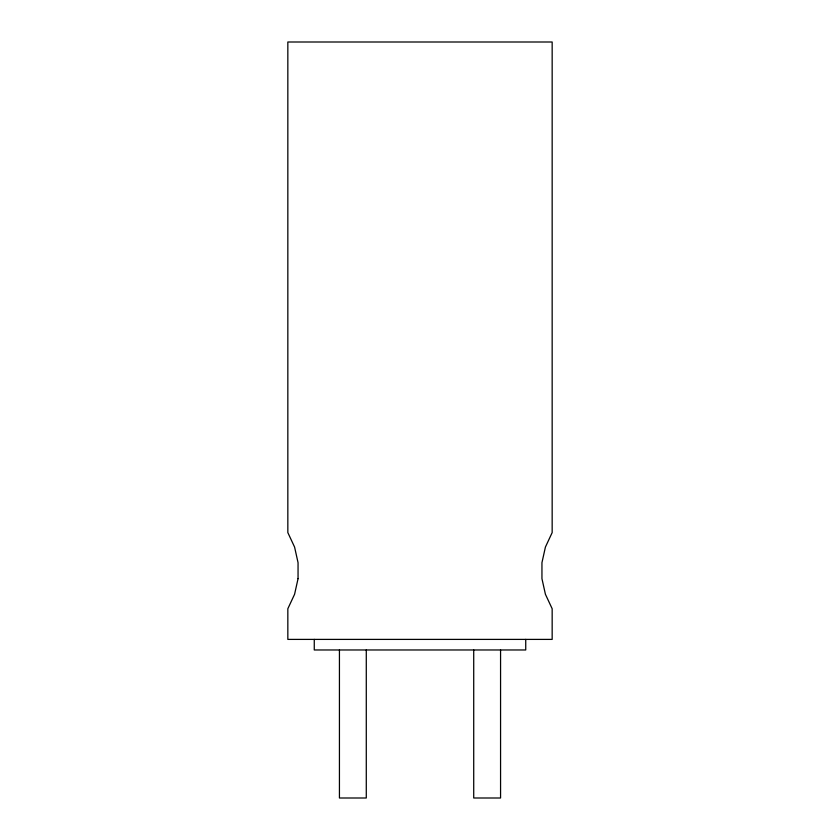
<?xml version="1.0" encoding="UTF-8"?>
<svg xmlns="http://www.w3.org/2000/svg" width="840" height="840" viewBox="0 0 840 840"><rect width="100%" height="100%" fill="white"/><g stroke="black" fill="none" stroke-linecap="round" stroke-linejoin="round"><path stroke-width="1.26" d="M525.735 639.398L525.735 649.971L314.265 649.971L314.265 639.398M500.567 649.971L500.567 798L473.718 798L473.718 649.971M366.282 649.971L366.282 798L339.433 798L339.433 649.971M298.053 578.655L294.588 594.258L287.837 608.738L287.837 639.398L552.163 639.398L552.163 608.738L545.412 594.258L541.947 578.655L541.947 562.684L545.412 547.082L552.163 532.602L552.163 42L287.837 42L287.837 532.602L294.588 547.082L298.053 562.684L298.053 578.655"/></g></svg>
